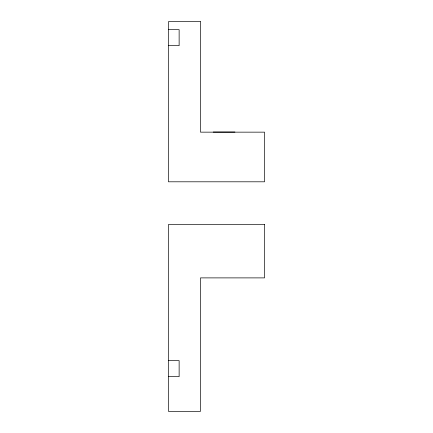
<?xml version="1.0" encoding="UTF-8"?>
<svg xmlns="http://www.w3.org/2000/svg" width="433" height="433" viewBox="0 0 433 433"><rect width="100%" height="100%" fill="white"/><g stroke="black" fill="none" stroke-linecap="round" stroke-linejoin="round"><path stroke-width="0.65" d="M168.453 29.655L179.132 29.655L179.132 45.671L168.453 45.671M213.236 132.049L234.951 132.049M168.453 360.635L179.132 360.635L179.132 376.65L168.453 376.65M200.484 21.65L168.453 21.65L168.453 181.8L264.547 181.8L264.547 132.152L200.484 132.152L200.484 21.65M264.547 224.505L168.453 224.505L168.453 411.35L200.484 411.35L200.484 277.889L264.547 277.889L264.547 224.505"/></g></svg>
